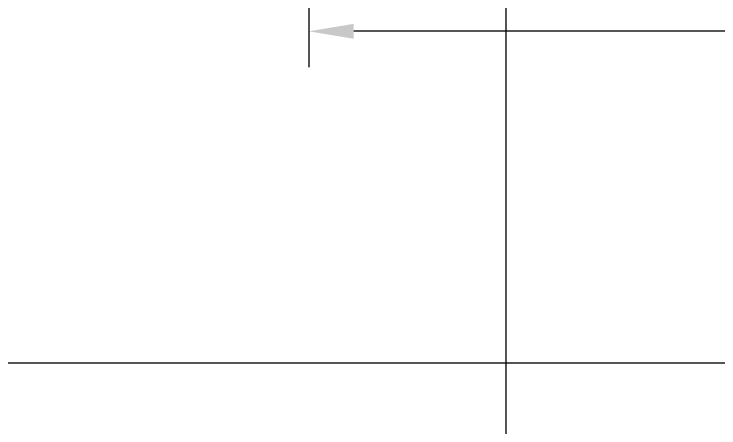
# Model space of a CAD drawing. Extents: x -1899985 to 1774885, y 556286 to 2175695.
# Drawn here: x -1656860 to -1655685, y 569375 to 570066 of the extents above; entities that cross this region are included whole.
import ezdxf

# ---------------------------------------------------------------- set-up
doc = ezdxf.new("R2010")
doc.units = 0
doc.header["$LTSCALE"] = 10
doc.header["$MEASUREMENT"] = 0
doc.layers.get('Defpoints').update_dxf_attribs({"color": 210})
for name, color, linetype in [('20剖面图$0$A-LIN-V', 9, 'Continuous'), ('20剖面图$0$建-尺寸', 3, 'Continuous'), ('A-LIN-V', 9, 'Continuous')]:
    doc.layers.add(name, color=color, linetype=linetype)
doc.styles.add('20剖面图$0$A-DIM_T3', font='SIMPLEX', dxfattribs={"width": 0.705882, "bigfont": 'GBCBIG'})
doc.styles.add('20剖面图$0$TH_GBDIM', font='romans.shx', dxfattribs={"width": 0.8, "bigfont": 'gbcbig.shx'})
doc.dimstyles.new('20剖面图$0$A-DIM&&50', dxfattribs={"dimtxt": 148.75, "dimasz": 50, "dimexe": 50, "dimexo": 50, "dimgap": 63.125, "dimtad": 1, "dimdec": 0, "dimzin": 0, "dimdsep": 46, "dimtxsty": '20剖面图$0$A-DIM_T3', "dimblk": '20剖面图$0$_ArchTick', "dimcen": 0.09, "dimclrt": 7, "dimazin": 2, "dimtfac": 1, "dimtdec": 0, "dimtix": 1, "dimtmove": 2, "dimatfit": 3, "dimfxl": 1, "dimtolj": 1, "dimtzin": 0, "dimarcsym": 0})
doc.dimstyles.new('20剖面图$0$A-DIM&&79', dxfattribs={"dimtxt": 233.773377, "dimasz": 78.579286, "dimexe": 78.579286, "dimexo": 78.579286, "dimgap": 99.206349, "dimtad": 1, "dimdec": 0, "dimzin": 0, "dimdsep": 46, "dimtxsty": '20剖面图$0$A-DIM_T3', "dimblk": '20剖面图$0$_ArchTick', "dimcen": 0.09, "dimclrt": 7, "dimazin": 2, "dimtfac": 1, "dimtdec": 0, "dimtix": 1, "dimtmove": 2, "dimatfit": 3, "dimfxl": 1, "dimtolj": 1, "dimtzin": 0, "dimarcsym": 0})
doc.dimstyles.new('20剖面图$0$TH_GBDIM', dxfattribs={"dimscale": 30, "dimtxt": 3.5, "dimasz": 2.5, "dimexe": 2, "dimexo": 0, "dimgap": 1.5, "dimtad": 1, "dimdec": 0, "dimzin": 12, "dimdsep": 46, "dimtxsty": '20剖面图$0$TH_GBDIM', "dimcen": 2.5, "dimclrd": 130, "dimclre": 130, "dimclrt": 3, "dimadec": 0, "dimazin": 3, "dimtfac": 0.714286, "dimtdec": 0, "dimtmove": 0, "dimatfit": 3, "dimfxl": 1, "dimtzin": 0, "dimlwd": -1, "dimlwe": -1, "dimarcsym": 0})

# ---------------------------------------------------------------- blocks, each defined once
blk = doc.blocks.new('*D92')
at = {"color": 0, "transparency": 16777216}
for p, q in [((-1626835, 570696.9), (-1626835, 570012)), ((-1628383.8, 570400.1), (-1628383.8, 570012)), ((-1626910, 570072), (-1628308.8, 570072))]:
    blk.add_line(p, q, dxfattribs=at)
for points in [[(-1628308.8, 570084.5), (-1628308.8, 570059.5), (-1628383.8, 570072)], [(-1626910, 570084.5), (-1626910, 570059.5), (-1626835, 570072)]]:
    blk.add_solid(points, dxfattribs=at)
at = {"layer": 'Defpoints', "color": 0, "transparency": 16777216}
for p in [(-1626835, 570696.9), (-1628383.8, 570400.1), (-1628383.8, 570072)]:
    blk.add_point(p, dxfattribs=at)
at = {"color": 0, "transparency": 16777216, "insert": (-1627609.4, 570192), "char_height": 150, "attachment_point": 5, "style": '20剖面图$0$TH_GBDIM'}
blk.add_mtext('Min. 985', dxfattribs=at)
blk = doc.blocks.new('20剖面图$0$_ArchTick')
at = {"color": 0, "linetype": 'ByBlock', "const_width": 0.4}
blk.add_lwpolyline([(-0.5, -0.5), (0.5, 0.5)], dxfattribs=at)
blk = doc.blocks.new('*D560')
at = {"layer": '20剖面图$0$建-尺寸', "color": 0, "lineweight": -2, "transparency": 16777216}
for p, q in [((-1636415, 570151.4), (-1636415, 569440.3)), ((-1626835, 570151.4), (-1626835, 569440.3)), ((-1636415, 569518.9), (-1626835, 569518.9))]:
    blk.add_line(p, q, dxfattribs=at)
at = {"layer": 'Defpoints', "color": 0, "transparency": 16777216}
for p in [(-1636415, 570230), (-1626835, 570230), (-1626835, 569518.9)]:
    blk.add_point(p, dxfattribs=at)
at = {"layer": '20剖面图$0$建-尺寸', "color": 0, "lineweight": -2, "transparency": 16777216, "xscale": 78.57928649080975, "yscale": 78.57928649080975, "zscale": 78.57928649080975, "rotation": 180}
blk.add_blockref('20剖面图$0$_ArchTick', (-1636415, 569518.9), dxfattribs=at)
at = {"layer": '20剖面图$0$建-尺寸', "color": 0, "lineweight": -2, "transparency": 16777216, "xscale": 78.57928649080975, "yscale": 78.57928649080975, "zscale": 78.57928649080975}
blk.add_blockref('20剖面图$0$_ArchTick', (-1626835, 569518.9), dxfattribs=at)
at = {"layer": '20剖面图$0$建-尺寸', "color": 7, "transparency": 16777216, "insert": (-1631625, 569735), "char_height": 233.77, "attachment_point": 5, "style": '20剖面图$0$A-DIM_T3'}
blk.add_mtext('\\A1;9580', dxfattribs=at)
blk = doc.blocks.new('*D562')
at = {"layer": '20剖面图$0$建-尺寸', "color": 0, "lineweight": -2, "transparency": 16777216}
for p, q in [((-1627709.4, 573732.3), (-1628104.6, 573732.3)), ((-1628054.6, 568562.5), (-1628054.6, 573732.3)), ((-1627709.4, 568562.5), (-1628104.6, 568562.5))]:
    blk.add_line(p, q, dxfattribs=at)
at = {"layer": 'Defpoints', "color": 0, "transparency": 16777216}
for p in [(-1628054.6, 573732.3), (-1627659.4, 573732.3), (-1627659.4, 568562.5)]:
    blk.add_point(p, dxfattribs=at)
at = {"layer": '20剖面图$0$建-尺寸', "color": 0, "lineweight": -2, "transparency": 16777216, "xscale": 50, "yscale": 50, "zscale": 50}
for p, rotation in [((-1628054.6, 573732.3), 90), ((-1628054.6, 568562.5), 270)]:
    blk.add_blockref('20剖面图$0$_ArchTick', p, dxfattribs=dict(at, rotation=rotation))
at = {"layer": '20剖面图$0$建-尺寸', "color": 7, "transparency": 16777216, "insert": (-1628192.1, 571147.4), "char_height": 148.75, "attachment_point": 5, "rotation": 90, "style": '20剖面图$0$A-DIM_T3'}
blk.add_mtext('\\A1;5170', dxfattribs=at)
blk = doc.blocks.new('20剖面图$0$5555rrrrrrrrrrr')
dim = blk.add_linear_dim(base=(-1628383.8, 570072), p1=(-1626835, 570696.9), p2=(-1628383.8, 570400.1), angle=180, text='Min. 985', dimstyle='20剖面图$0$TH_GBDIM', override={"dimtxt": 5, "dimclrd": 0, "dimclre": 0, "dimclrt": 0})
dim.commit()
dim.dimension.update_dxf_attribs({"geometry": '*D92', "text_midpoint": (-1627609.4, 570072), "dimtype": 128})
at = {"layer": '20剖面图$0$建-尺寸'}
for p1, p2, distance, dimstyle, picture, middle in [((-1627659.4, 568562.5), (-1627659.4, 573732.3), 395.2, '20剖面图$0$A-DIM&&50', '*D562', (-1628192.1, 571147.4)), ((-1636415, 570230), (-1626835, 570230), -711.1, '20剖面图$0$A-DIM&&79', '*D560', (-1631625, 569735))]:
    dim = blk.add_aligned_dim(p1=p1, p2=p2, distance=distance, dimstyle=dimstyle, dxfattribs=at)
    dim.commit()
    dim.dimension.update_dxf_attribs({"geometry": picture, "text_midpoint": middle})
blk = doc.blocks.new('20剖面图')
at = {"layer": '20剖面图$0$A-LIN-V'}
blk.add_blockref('20剖面图$0$5555rrrrrrrrrrr', (-27985.4, -35), dxfattribs=at)

msp = doc.modelspace()

# ---------------------------------------------------------------- block references
at = {"layer": 'A-LIN-V'}
msp.add_blockref('20剖面图', (0, 0), dxfattribs=at)

doc.saveas('drawing.dxf')
